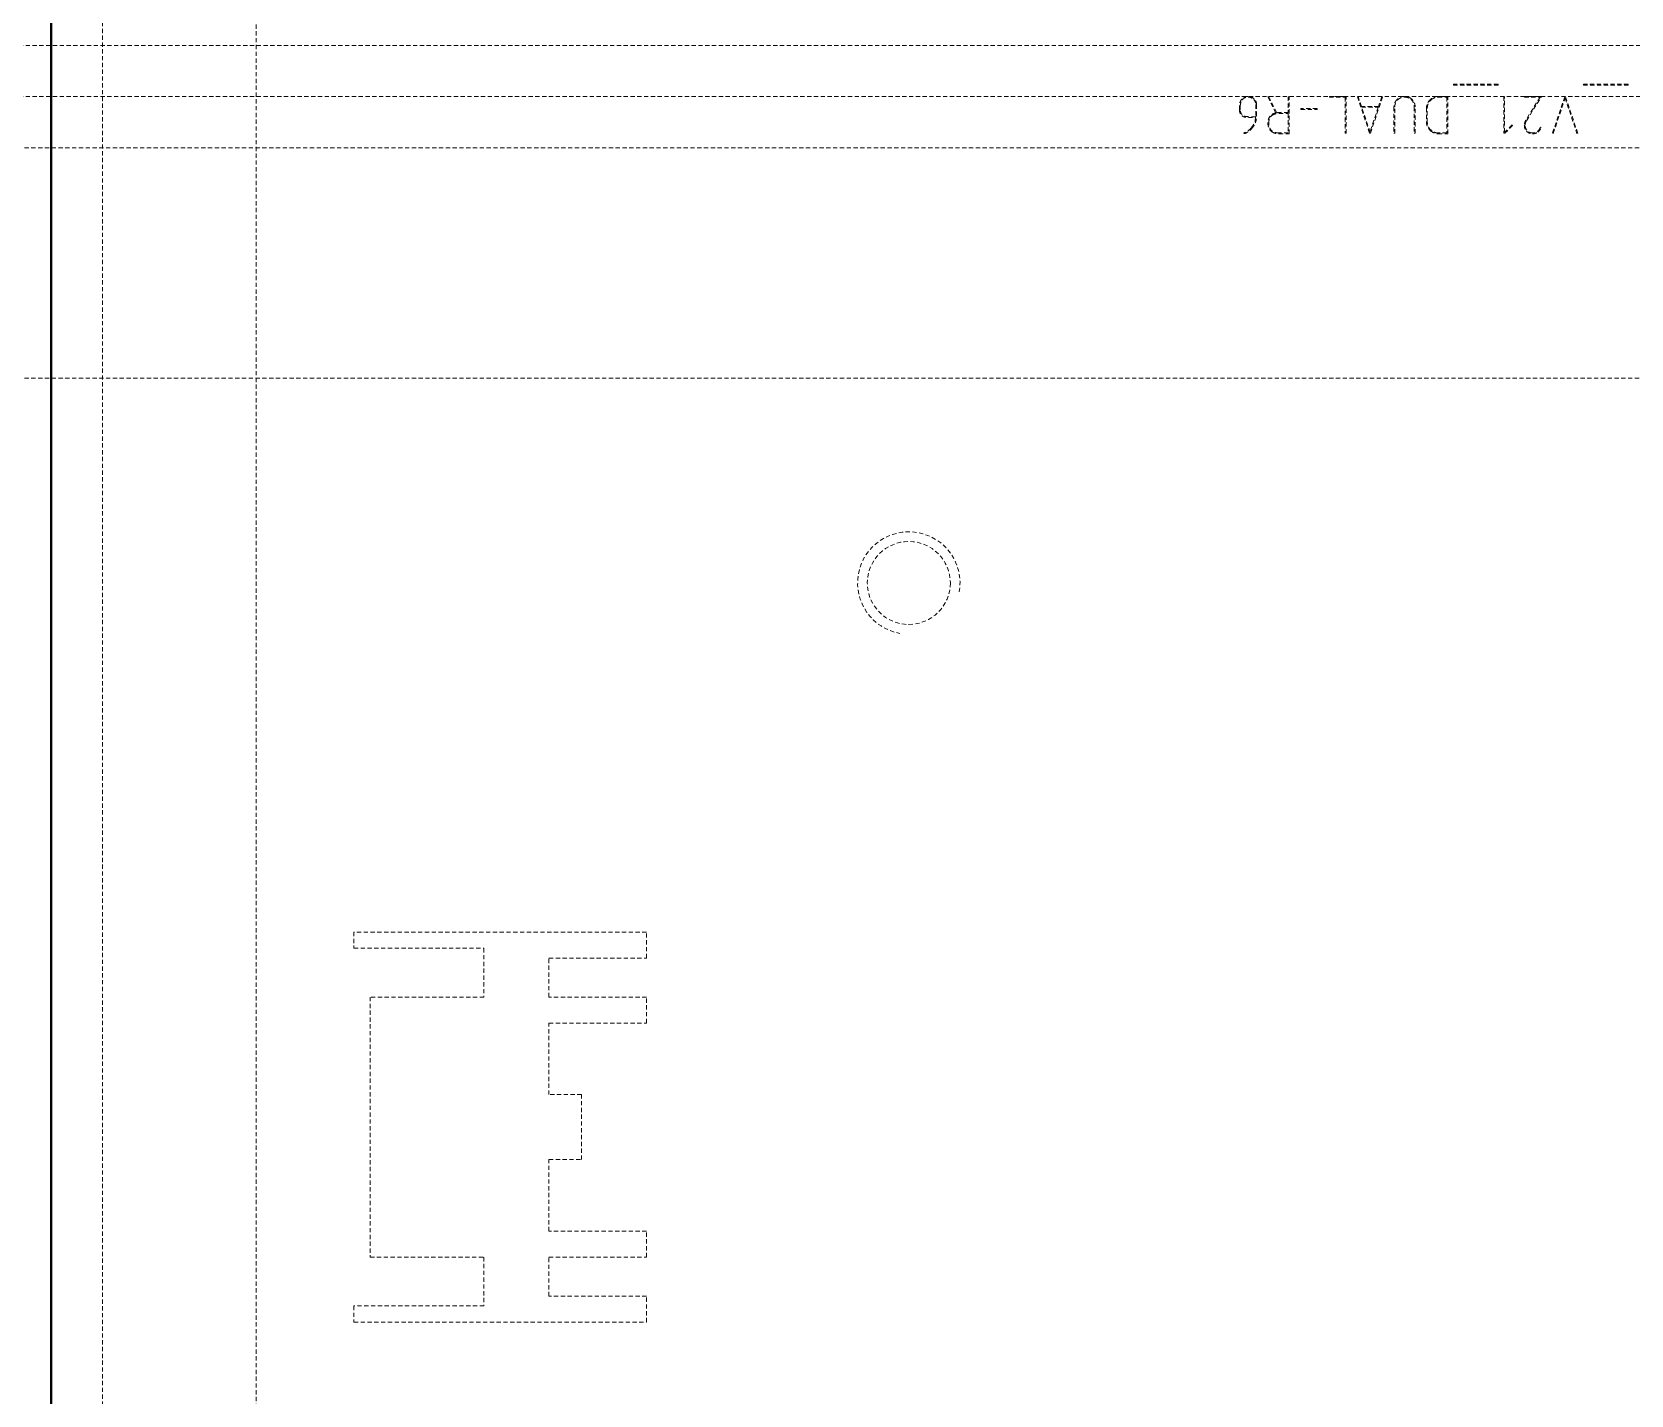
# Model space of a CAD drawing. Header units: inches. Extents: x 6934 to 18973, y 4254 to 7629.
# Drawn here: x 16850 to 16912.5, y 4756.7 to 4810 of the extents above; entities that cross this region are included whole.
import ezdxf

# ---------------------------------------------------------------- set-up
doc = ezdxf.new("R2010")
doc.units = ezdxf.units.IN
doc.header["$MEASUREMENT"] = 0
doc.linetypes.add('입력 정류부 ASSY$0$DASHED', pattern=[0.2067, 0.1654, -0.0413])
doc.layers.add('입력 정류부 ASSY$0$가려진 것(ISO)', color=2, linetype='입력 정류부 ASSY$0$DASHED', lineweight=18, true_color=0xffff00)
doc.layers.add('입력 정류부 ASSY$0$가시적인 것(ISO)', color=3, linetype='Continuous', lineweight=40, true_color=0x00ff00)

# ---------------------------------------------------------------- blocks, each defined once
blk = doc.blocks.new('입력 정류부 ASSY')
at = {"layer": '입력 정류부 ASSY$0$가려진 것(ISO)'}
for p, q in [((198.704, 771.428), (198.704, 443.428)), ((204.705, 448.441), (204.705, 556.929)), ((490.204, 549.44), (110.204, 549.44)), ((251.472, 547.923), (251.472, 547.891)), ((253.219, 547.923), (251.472, 547.923)), ((251.472, 547.891), (253.219, 547.891)), ((253.219, 547.891), (253.219, 547.923)), ((256.553, 547.923), (256.553, 547.891)), ((258.301, 547.923), (256.553, 547.923)), ((256.553, 547.891), (258.301, 547.891)), ((258.301, 547.891), (258.301, 547.923)), ((490.204, 547.44), (110.204, 547.44)), ((243.754, 547.131), (243.754, 546.676)), ((243.787, 546.69), (243.787, 547.131)), ((244.26, 547.438), (244.231, 547.426)), ((244.231, 547.426), (244.539, 546.801)), ((244.572, 546.808), (244.26, 547.438)), ((245.057, 547.433), (245.025, 547.433)), ((245.025, 547.433), (245.025, 546.813)), ((245.057, 545.987), (245.057, 547.433)), ((247.281, 547.446), (246.629, 547.446)), ((246.629, 547.446), (246.629, 547.417)), ((246.629, 547.417), (247.249, 547.417)), ((247.249, 547.417), (247.249, 546.004)), ((247.281, 546.004), (247.281, 547.446)), ((247.754, 547.436), (247.725, 547.429)), ((247.725, 547.429), (248.201, 546.004)), ((247.884, 547.051), (247.754, 547.436)), ((248.233, 546.004), (248.708, 547.429)), ((248.677, 547.436), (248.55, 547.051)), ((248.708, 547.429), (248.677, 547.436)), ((251.251, 547.446), (250.876, 547.446)), ((250.876, 547.417), (251.218, 547.417)), ((251.218, 547.417), (251.218, 546.019)), ((251.251, 545.987), (251.251, 547.446)), ((253.473, 547.433), (253.44, 547.433)), ((253.44, 547.433), (253.44, 546.004)), ((253.473, 546.043), (253.473, 547.433)), ((254.915, 547.446), (254.251, 547.446)), ((254.251, 547.446), (254.251, 547.417)), ((254.251, 547.417), (254.859, 547.417)), ((254.859, 547.417), (254.3, 546.513)), ((254.328, 546.498), (254.915, 547.446)), ((255.823, 547.433), (255.348, 546.009)), ((255.377, 545.999), (255.84, 547.381)), ((255.855, 547.433), (255.823, 547.433)), ((255.84, 547.381), (256.3, 545.999)), ((256.33, 546.009), (255.855, 547.433)), ((243.119, 547.075), (243.119, 546.928)), ((243.151, 546.928), (243.151, 547.075)), ((243.753, 546.654), (243.466, 546.654)), ((243.466, 546.622), (243.751, 546.622)), ((243.754, 546.676), (243.754, 546.666)), ((245.025, 546.813), (244.664, 546.813)), ((244.664, 546.78), (245.025, 546.78)), ((245.025, 546.78), (245.025, 546.019)), ((246.152, 546.973), (245.517, 546.973)), ((245.517, 546.973), (245.517, 546.94)), ((245.517, 546.94), (246.152, 546.94)), ((246.152, 546.94), (246.152, 546.973)), ((248.55, 547.051), (247.884, 547.051)), ((248.218, 546.053), (247.894, 547.02)), ((247.894, 547.02), (248.539, 547.02)), ((248.539, 547.02), (248.218, 546.053)), ((249.154, 547.036), (249.154, 546.004)), ((249.185, 546.004), (249.185, 547.036)), ((249.948, 547.036), (249.948, 546.004)), ((249.98, 546.004), (249.98, 547.036)), ((250.425, 546.995), (250.425, 546.44)), ((250.455, 546.44), (250.455, 546.995)), ((243.289, 546.019), (243.298, 545.988)), ((245.025, 546.019), (244.664, 546.019)), ((244.664, 545.987), (245.057, 545.987)), ((247.249, 546.004), (247.281, 546.004)), ((248.201, 546.004), (248.233, 546.004)), ((249.154, 546.004), (249.185, 546.004)), ((249.948, 546.004), (249.98, 546.004)), ((251.218, 546.019), (250.876, 546.019)), ((250.876, 545.987), (251.251, 545.987)), ((253.44, 546.004), (253.478, 546.004)), ((253.764, 546.332), (253.473, 546.043)), ((253.478, 546.004), (253.786, 546.31)), ((253.786, 546.31), (253.764, 546.332)), ((254.902, 546.234), (254.871, 546.244)), ((255.348, 546.009), (255.377, 545.999)), ((256.3, 545.999), (256.33, 546.009)), ((110.204, 545.44), (490.204, 545.44)), ((110.204, 536.44), (490.204, 536.44)), ((208.529, 514.806), (208.529, 514.171)), ((219.959, 514.806), (208.529, 514.806)), ((219.959, 513.79), (219.959, 514.806)), ((208.529, 514.171), (213.609, 514.171)), ((213.609, 514.171), (213.609, 512.266)), ((216.149, 513.79), (219.959, 513.79)), ((216.149, 512.266), (216.149, 513.79)), ((213.609, 512.266), (209.164, 512.266)), ((209.164, 512.266), (209.164, 502.106)), ((219.959, 512.266), (216.149, 512.266)), ((219.959, 511.25), (219.959, 512.266)), ((216.149, 511.25), (219.959, 511.25)), ((216.149, 508.456), (216.149, 511.25)), ((217.419, 508.456), (216.149, 508.456)), ((217.419, 505.916), (217.419, 508.456)), ((216.149, 505.916), (217.419, 505.916)), ((216.149, 503.122), (216.149, 505.916)), ((219.959, 503.122), (216.149, 503.122)), ((219.959, 502.106), (219.959, 503.122)), ((209.164, 502.106), (213.609, 502.106)), ((213.609, 502.106), (213.609, 500.201)), ((216.149, 502.106), (219.959, 502.106)), ((216.149, 500.582), (216.149, 502.106)), ((219.959, 500.582), (216.149, 500.582)), ((219.959, 499.566), (219.959, 500.582)), ((208.529, 500.201), (208.529, 499.566)), ((213.609, 500.201), (208.529, 500.201)), ((208.529, 499.566), (219.959, 499.566))]:
    blk.add_line(p, q, dxfattribs=at)
blk.add_circle((230.204, 528.44), 1.621, dxfattribs=at)
blk.add_arc((230.204, 528.44), 2, 350, 260, dxfattribs=at)
for points, knots in [([(243.206, 547.335), (243.177, 547.301), (243.155, 547.262), (243.125, 547.172), (243.119, 547.124), (243.119, 547.075)], [-0.0282502, -0.0282502, -0.0282502, -0.0282502, -0.01461778, -0.01461778, 0, 0, 0, 0]), ([(243.151, 547.075), (243.151, 547.12), (243.157, 547.164), (243.183, 547.246), (243.202, 547.282), (243.228, 547.313)], [-0.02571759, -0.02571759, -0.02571759, -0.02571759, -0.01230685, -0.01230685, 0, 0, 0, 0]), ([(243.453, 547.446), (243.426, 547.446), (243.399, 547.444), (243.347, 547.432), (243.323, 547.424), (243.264, 547.393), (243.233, 547.367), (243.206, 547.335)], [-0.02818918, -0.02818918, -0.02818918, -0.02818918, -0.02004584, -0.02004584, -0.01239453, -0.01239453, 0, 0, 0, 0]), ([(243.228, 547.313), (243.243, 547.331), (243.259, 547.348), (243.296, 547.376), (243.315, 547.387), (243.373, 547.411), (243.413, 547.417), (243.453, 547.417)], [-0.02582989, -0.02582989, -0.02582989, -0.02582989, -0.01884143, -0.01884143, -0.01208614, -0.01208614, 0, 0, 0, 0]), ([(243.698, 547.342), (243.682, 547.359), (243.664, 547.375), (243.627, 547.401), (243.607, 547.412), (243.544, 547.438), (243.499, 547.446), (243.453, 547.446)], [-0.02760728, -0.02760728, -0.02760728, -0.02760728, -0.02056759, -0.02056759, -0.01377809, -0.01377809, 0, 0, 0, 0]), ([(243.453, 547.417), (243.475, 547.417), (243.496, 547.415), (243.538, 547.407), (243.558, 547.401), (243.614, 547.376), (243.646, 547.351), (243.674, 547.322)], [-0.02499639, -0.02499639, -0.02499639, -0.02499639, -0.01849006, -0.01849006, -0.01224797, -0.01224797, 0, 0, 0, 0]), ([(243.674, 547.322), (243.699, 547.295), (243.72, 547.265), (243.748, 547.199), (243.754, 547.166), (243.754, 547.131)], [-0.02138093, -0.02138093, -0.02138093, -0.02138093, -0.01036484, -0.01036484, 0, 0, 0, 0]), ([(243.787, 547.131), (243.787, 547.169), (243.779, 547.206), (243.749, 547.279), (243.726, 547.313), (243.698, 547.342)], [-0.02367889, -0.02367889, -0.02367889, -0.02367889, -0.01216715, -0.01216715, 0, 0, 0, 0]), ([(249.275, 547.327), (249.236, 547.289), (249.205, 547.245), (249.163, 547.144), (249.154, 547.091), (249.154, 547.036)], [-0.03278573, -0.03278573, -0.03278573, -0.03278573, -0.01644263, -0.01644263, 0, 0, 0, 0]), ([(249.185, 547.036), (249.185, 547.086), (249.194, 547.136), (249.232, 547.23), (249.261, 547.271), (249.297, 547.307)], [-0.03046337, -0.03046337, -0.03046337, -0.03046337, -0.0152447, -0.0152447, 0, 0, 0, 0]), ([(249.568, 547.446), (249.513, 547.446), (249.46, 547.437), (249.358, 547.396), (249.314, 547.365), (249.275, 547.327)], [-0.03283761, -0.03283761, -0.03283761, -0.03283761, -0.01636885, -0.01636885, 0, 0, 0, 0]), ([(249.297, 547.307), (249.333, 547.342), (249.374, 547.37), (249.467, 547.409), (249.517, 547.417), (249.568, 547.417)], [-0.03039414, -0.03039414, -0.03039414, -0.03039414, -0.01527698, -0.01527698, 0, 0, 0, 0]), ([(249.861, 547.327), (249.822, 547.365), (249.778, 547.396), (249.676, 547.437), (249.623, 547.446), (249.568, 547.446)], [-0.03283692, -0.03283692, -0.03283692, -0.03283692, -0.01646841, -0.01646841, 0, 0, 0, 0]), ([(249.568, 547.417), (249.595, 547.417), (249.621, 547.415), (249.672, 547.405), (249.697, 547.397), (249.778, 547.362), (249.817, 547.327), (249.875, 547.267), (249.901, 547.229), (249.939, 547.138), (249.948, 547.087), (249.948, 547.036)], [-0.04932253, -0.04932253, -0.04932253, -0.04932253, -0.04475, -0.04475, -0.04036522, -0.04036522, -0.02963523, -0.02963523, -0.01546977, -0.01546977, 0, 0, 0, 0]), ([(249.98, 547.036), (249.98, 547.09), (249.971, 547.144), (249.93, 547.245), (249.899, 547.289), (249.861, 547.327)], [-0.03269582, -0.03269582, -0.03269582, -0.03269582, -0.01627074, -0.01627074, 0, 0, 0, 0]), ([(250.586, 547.334), (250.558, 547.31), (250.532, 547.283), (250.488, 547.226), (250.47, 547.195), (250.434, 547.109), (250.425, 547.053), (250.425, 546.995)], [-0.03914572, -0.03914572, -0.03914572, -0.03914572, -0.02796852, -0.02796852, -0.01740091, -0.01740091, 0, 0, 0, 0]), ([(250.455, 546.995), (250.455, 547.028), (250.459, 547.061), (250.474, 547.125), (250.485, 547.155), (250.526, 547.232), (250.562, 547.274), (250.605, 547.31)], [-0.03635926, -0.03635926, -0.03635926, -0.03635926, -0.02636172, -0.02636172, -0.01678246, -0.01678246, 0, 0, 0, 0]), ([(250.876, 547.446), (250.825, 547.446), (250.775, 547.437), (250.676, 547.398), (250.629, 547.369), (250.586, 547.334)], [-0.0318967, -0.0318967, -0.0318967, -0.0318967, -0.01656128, -0.01656128, 0, 0, 0, 0]), ([(250.605, 547.31), (250.645, 547.343), (250.689, 547.371), (250.781, 547.408), (250.828, 547.417), (250.876, 547.417)], [-0.02996434, -0.02996434, -0.02996434, -0.02996434, -0.01443193, -0.01443193, 0, 0, 0, 0]), ([(243.119, 546.928), (243.119, 546.9), (243.121, 546.871), (243.132, 546.819), (243.139, 546.795), (243.164, 546.745), (243.182, 546.72), (243.231, 546.676), (243.262, 546.659), (243.349, 546.628), (243.41, 546.622), (243.466, 546.622)], [-0.05294212, -0.05294212, -0.05294212, -0.05294212, -0.04442824, -0.04442824, -0.03690652, -0.03690652, -0.02772459, -0.02772459, -0.01707525, -0.01707525, 0, 0, 0, 0]), ([(243.466, 546.654), (243.433, 546.654), (243.398, 546.657), (243.337, 546.668), (243.31, 546.676), (243.259, 546.7), (243.236, 546.716), (243.197, 546.757), (243.182, 546.781), (243.157, 546.846), (243.151, 546.888), (243.151, 546.928)], [-0.04786887, -0.04786887, -0.04786887, -0.04786887, -0.03778812, -0.03778812, -0.02924514, -0.02924514, -0.02090445, -0.02090445, -0.01225964, -0.01225964, 0, 0, 0, 0]), ([(243.751, 546.622), (243.745, 546.547), (243.728, 546.474), (243.666, 546.333), (243.622, 546.268), (243.57, 546.21)], [-0.04617636, -0.04617636, -0.04617636, -0.04617636, -0.02349095, -0.02349095, 0, 0, 0, 0]), ([(243.596, 546.189), (243.657, 546.258), (243.706, 546.336), (243.772, 546.508), (243.787, 546.598), (243.787, 546.69)], [-0.05536661, -0.05536661, -0.05536661, -0.05536661, -0.02766055, -0.02766055, 0, 0, 0, 0]), ([(243.754, 546.666), (243.754, 546.664), (243.754, 546.663), (243.754, 546.659), (243.753, 546.656), (243.753, 546.654)], [-0.001198632, -0.001198632, -0.001198632, -0.001198632, -0.000647158, -0.000647158, 0, 0, 0, 0]), ([(244.539, 546.801), (244.498, 546.792), (244.458, 546.779), (244.386, 546.743), (244.356, 546.721), (244.3, 546.662), (244.277, 546.625), (244.239, 546.526), (244.231, 546.463), (244.231, 546.401)], [-0.05569969, -0.05569969, -0.05569969, -0.05569969, -0.0430861, -0.0430861, -0.03176173, -0.03176173, -0.01866327, -0.01866327, 0, 0, 0, 0]), ([(244.262, 546.401), (244.262, 546.443), (244.266, 546.486), (244.286, 546.563), (244.3, 546.598), (244.343, 546.662), (244.371, 546.69), (244.405, 546.712)], [-0.03601194, -0.03601194, -0.03601194, -0.03601194, -0.02326185, -0.02326185, -0.01204655, -0.01204655, 0, 0, 0, 0]), ([(244.405, 546.712), (244.44, 546.736), (244.479, 546.752), (244.566, 546.776), (244.615, 546.78), (244.664, 546.78)], [-0.02719353, -0.02719353, -0.02719353, -0.02719353, -0.01447684, -0.01447684, 0, 0, 0, 0]), ([(244.664, 546.813), (244.648, 546.813), (244.632, 546.812), (244.602, 546.811), (244.587, 546.809), (244.572, 546.808)], [-0.009214286, -0.009214286, -0.009214286, -0.009214286, -0.004529465, -0.004529465, 0, 0, 0, 0]), ([(254.3, 546.513), (254.283, 546.484), (254.269, 546.453), (254.25, 546.387), (254.246, 546.353), (254.246, 546.319)], [-0.02054959, -0.02054959, -0.02054959, -0.02054959, -0.01031302, -0.01031302, 0, 0, 0, 0]), ([(243.57, 546.21), (243.53, 546.164), (243.484, 546.121), (243.389, 546.056), (243.341, 546.033), (243.289, 546.019)], [-0.03445275, -0.03445275, -0.03445275, -0.03445275, -0.0160061, -0.0160061, 0, 0, 0, 0]), ([(243.298, 545.988), (243.353, 546.003), (243.405, 546.028), (243.506, 546.096), (243.554, 546.141), (243.596, 546.189)], [-0.03656032, -0.03656032, -0.03656032, -0.03656032, -0.01933486, -0.01933486, 0, 0, 0, 0]), ([(244.231, 546.401), (244.231, 546.356), (244.235, 546.311), (244.256, 546.229), (244.271, 546.193), (244.317, 546.121), (244.349, 546.089), (244.386, 546.063)], [-0.03893432, -0.03893432, -0.03893432, -0.03893432, -0.0255614, -0.0255614, -0.0136553, -0.0136553, 0, 0, 0, 0]), ([(244.405, 546.091), (244.38, 546.108), (244.357, 546.128), (244.319, 546.175), (244.303, 546.202), (244.27, 546.284), (244.262, 546.343), (244.262, 546.401)], [-0.03571903, -0.03571903, -0.03571903, -0.03571903, -0.02656187, -0.02656187, -0.01740801, -0.01740801, 0, 0, 0, 0]), ([(244.386, 546.063), (244.425, 546.037), (244.467, 546.018), (244.561, 545.992), (244.612, 545.987), (244.664, 545.987)], [-0.02934785, -0.02934785, -0.02934785, -0.02934785, -0.01536479, -0.01536479, 0, 0, 0, 0]), ([(244.664, 546.019), (244.616, 546.019), (244.567, 546.024), (244.479, 546.048), (244.44, 546.066), (244.405, 546.091)], [-0.02736896, -0.02736896, -0.02736896, -0.02736896, -0.01292776, -0.01292776, 0, 0, 0, 0]), ([(250.425, 546.44), (250.425, 546.404), (250.428, 546.369), (250.444, 546.301), (250.456, 546.269), (250.5, 546.185), (250.54, 546.14), (250.586, 546.101)], [-0.03912914, -0.03912914, -0.03912914, -0.03912914, -0.0284577, -0.0284577, -0.01820832, -0.01820832, 0, 0, 0, 0]), ([(250.605, 546.126), (250.579, 546.148), (250.554, 546.173), (250.514, 546.226), (250.497, 546.254), (250.464, 546.334), (250.455, 546.386), (250.455, 546.44)], [-0.0362111, -0.0362111, -0.0362111, -0.0362111, -0.02585737, -0.02585737, -0.01607067, -0.01607067, 0, 0, 0, 0]), ([(250.586, 546.101), (250.629, 546.065), (250.675, 546.036), (250.775, 545.996), (250.824, 545.987), (250.876, 545.987)], [-0.03201484, -0.03201484, -0.03201484, -0.03201484, -0.01544127, -0.01544127, 0, 0, 0, 0]), ([(250.876, 546.019), (250.828, 546.019), (250.782, 546.028), (250.689, 546.065), (250.645, 546.093), (250.605, 546.126)], [-0.02992329, -0.02992329, -0.02992329, -0.02992329, -0.01558286, -0.01558286, 0, 0, 0, 0]), ([(254.246, 546.319), (254.246, 546.274), (254.253, 546.231), (254.284, 546.149), (254.307, 546.113), (254.336, 546.082)], [-0.02624359, -0.02624359, -0.02624359, -0.02624359, -0.01289306, -0.01289306, 0, 0, 0, 0]), ([(254.277, 546.319), (254.277, 546.35), (254.281, 546.381), (254.298, 546.442), (254.311, 546.471), (254.328, 546.498)], [-0.01894846, -0.01894846, -0.01894846, -0.01894846, -0.00953324, -0.00953324, 0, 0, 0, 0]), ([(254.57, 546.019), (254.549, 546.019), (254.528, 546.021), (254.488, 546.029), (254.469, 546.034), (254.417, 546.057), (254.387, 546.078), (254.333, 546.133), (254.313, 546.163), (254.283, 546.235), (254.277, 546.277), (254.277, 546.319)], [-0.04516247, -0.04516247, -0.04516247, -0.04516247, -0.03936715, -0.03936715, -0.03387227, -0.03387227, -0.023507, -0.023507, -0.01264666, -0.01264666, 0, 0, 0, 0]), ([(254.336, 546.082), (254.351, 546.067), (254.367, 546.053), (254.402, 546.028), (254.42, 546.019), (254.481, 545.994), (254.525, 545.987), (254.57, 545.987)], [-0.02609963, -0.02609963, -0.02609963, -0.02609963, -0.01967773, -0.01967773, -0.01338418, -0.01338418, 0, 0, 0, 0]), ([(254.857, 546.208), (254.839, 546.169), (254.815, 546.132), (254.758, 546.076), (254.728, 546.056), (254.654, 546.026), (254.612, 546.019), (254.57, 546.019)], [-0.03683449, -0.03683449, -0.03683449, -0.03683449, -0.02379407, -0.02379407, -0.01281675, -0.01281675, 0, 0, 0, 0]), ([(254.57, 545.987), (254.607, 545.987), (254.644, 545.992), (254.715, 546.015), (254.747, 546.033), (254.777, 546.055)], [-0.02242466, -0.02242466, -0.02242466, -0.02242466, -0.01118048, -0.01118048, 0, 0, 0, 0]), ([(254.777, 546.055), (254.807, 546.078), (254.833, 546.105), (254.875, 546.166), (254.891, 546.198), (254.902, 546.234)], [-0.02229758, -0.02229758, -0.02229758, -0.02229758, -0.01104433, -0.01104433, 0, 0, 0, 0]), ([(254.871, 546.244), (254.87, 546.239), (254.868, 546.233), (254.863, 546.222), (254.86, 546.215), (254.857, 546.208)], [-0.003795405, -0.003795405, -0.003795405, -0.003795405, -0.002213796, -0.002213796, 0, 0, 0, 0])]:
    blk.add_open_spline(points, degree=3, knots=knots, dxfattribs=at)
at = {"layer": '입력 정류부 ASSY$0$가시적인 것(ISO)'}
blk.add_line((196.704, 773.428), (196.704, 441.428), dxfattribs=at)

msp = doc.modelspace()

# ---------------------------------------------------------------- block references
msp.add_blockref('입력 정류부 ASSY', (16654.075, 4260.012))

doc.saveas('drawing.dxf')
